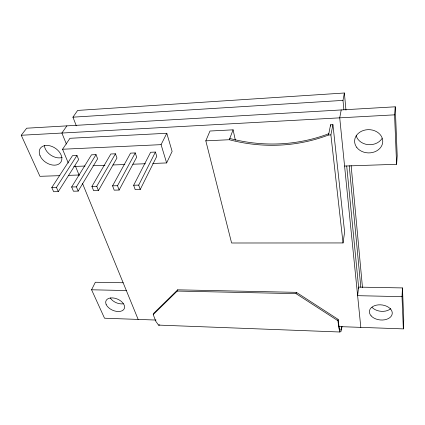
<?xml version="1.0" encoding="UTF-8"?>
<svg xmlns="http://www.w3.org/2000/svg" width="425" height="425" viewBox="0 0 425 425"><rect width="100%" height="100%" fill="white"/><g stroke="black" fill="none" stroke-linecap="round" stroke-linejoin="round"><path stroke-width="0.64" d="M403.341 328.892L403.75 320.142L402.464 287.922L358.604 287.109L357.622 295.672L402.018 296.661L403.341 328.892L338.943 326.591M402.018 296.661L402.464 287.922M344.574 166.048L396.599 164.289L397.205 155.948L395.245 106.802L26.674 128.207L21.25 135.262L39.939 176.322L59.829 175.653M396.599 164.289L394.575 114.846L395.245 106.802M339.862 331.999L338.858 327.941L337.902 320.7L338.087 319.356L296.342 292.347L177.698 289.823L153.701 313.342L153.218 314.569L155.81 321.289L158.52 325.098L339.862 331.999L341.041 331.415L342.082 326.49M343.033 242.941L344.617 232.093L332.924 124.647L330.608 124.769L328.536 135.012A169.224 160.135 46.1 0 1 229.303 139.724L205.817 140.84L231.604 242.999L343.033 242.941L330.894 134.9L332.924 124.647M341.206 109.942L339.724 117.847L360.814 327.372M343.873 109.634L342.991 100.39L344.377 93.001L77.647 110.42L72.941 117.172L76.314 125.816M337.902 320.7L296.076 293.664L296.342 292.347M341.668 326.591L340.999 329.747L339.936 330.252L339.038 326.597L338.087 319.356M153.218 314.569L177.23 291.067L177.698 289.823M229.303 139.724L233.081 129.827L209.982 131.028L205.817 140.84M152.702 163.466L166.632 162.934L172.12 151.412L166.797 133.269L69.96 138.29L62.565 149.244L68.292 163.019M156.044 320.057L104.529 318.219L91.588 289.781L95.333 282.248L123.144 282.763M140.213 189.492L156.767 156.363L155.423 152.06L150.62 152.267L133.662 185.247L135.192 189.624L140.213 189.492L138.704 185.109L155.423 152.06M166.632 162.934L161.08 144.649L166.797 133.269M119.122 190.039L136.675 157.192L135.246 152.931L130.539 153.138L112.577 185.837L114.198 190.166L119.122 190.039L117.518 185.698L135.246 152.931M98.446 190.575L116.965 158.004L115.457 153.792L110.835 153.988L91.912 186.416L93.622 190.697L98.446 190.575L96.757 186.283L115.457 153.792M78.173 191.101L97.617 158.801L96.029 154.631L91.497 154.827L71.65 186.984L73.445 191.223L78.173 191.101L76.399 186.851L96.029 154.631M58.299 191.617L78.625 159.587L76.968 155.454L72.516 155.651L51.781 187.542L53.662 191.733L58.299 191.617L56.44 187.409L76.968 155.454M66.879 125.869L61.885 133.041L66.401 144.075M158.52 325.098L159.784 324.913M72.941 117.172L342.991 100.39M21.25 135.262L394.575 114.846M328.536 135.012L330.894 134.9M62.565 149.244L161.08 144.649M73.769 166.462L85.043 166.037M93.006 165.734L104.943 165.277M112.901 164.974L124.844 164.523M132.802 164.22L145.403 163.742M68.446 175.36L79.055 175.004M51.781 187.542L56.44 187.409M71.65 186.984L76.399 186.851M91.912 186.416L96.757 186.283M112.577 185.837L117.518 185.698M133.662 185.247L138.704 185.109M177.23 291.067L296.076 293.664M91.588 289.781L126.337 290.551M75.321 165.883L79.193 175.344M82.455 183.313L138.152 319.419M233.081 129.827L235.354 140.192M330.608 124.769L330.751 126.087M346.704 165.947L358.737 288.49M349.223 165.75L360.798 287.231M344.377 93.001L345.971 110.16M351.135 165.591L362.498 287.677M62.167 157.462A12.224 8.516 34.3 0 1 50.814 155.162A12.224 8.516 34.3 0 1 44.37 145.477M123.335 303.801A9.849 6.099 23.2 0 1 110.24 297.93M382.017 138.502A13.871 11.565 0.1 0 1 367.944 144.622A13.871 11.565 0.1 0 1 356.187 135.713M390.734 308.667A11.342 7.56 5.9 0 1 372.029 307.355M328.801 133.71A168.794 159.853 46.6 0 1 229.782 138.465M40.019 155.651A12.383 8.527 33.9 0 0 59.426 163.667A12.383 8.527 33.9 0 0 52.211 146.551A12.383 8.527 33.9 0 0 40.019 155.651M106.123 304.385A9.961 6.083 23.1 0 0 122.14 310.765A9.961 6.083 23.1 0 0 117.162 298.961A9.961 6.083 23.1 0 0 106.123 304.385M356.819 147.486A14.078 11.629 0.8 0 0 381.177 146.699A14.078 11.629 0.8 0 0 368.061 129.657A14.078 11.629 0.8 0 0 356.819 147.486M371.121 315.855A11.48 7.56 6.1 0 0 390.931 316.582A11.48 7.56 6.1 0 0 380.412 304.815A11.48 7.56 6.1 0 0 371.121 315.855"/></g></svg>
